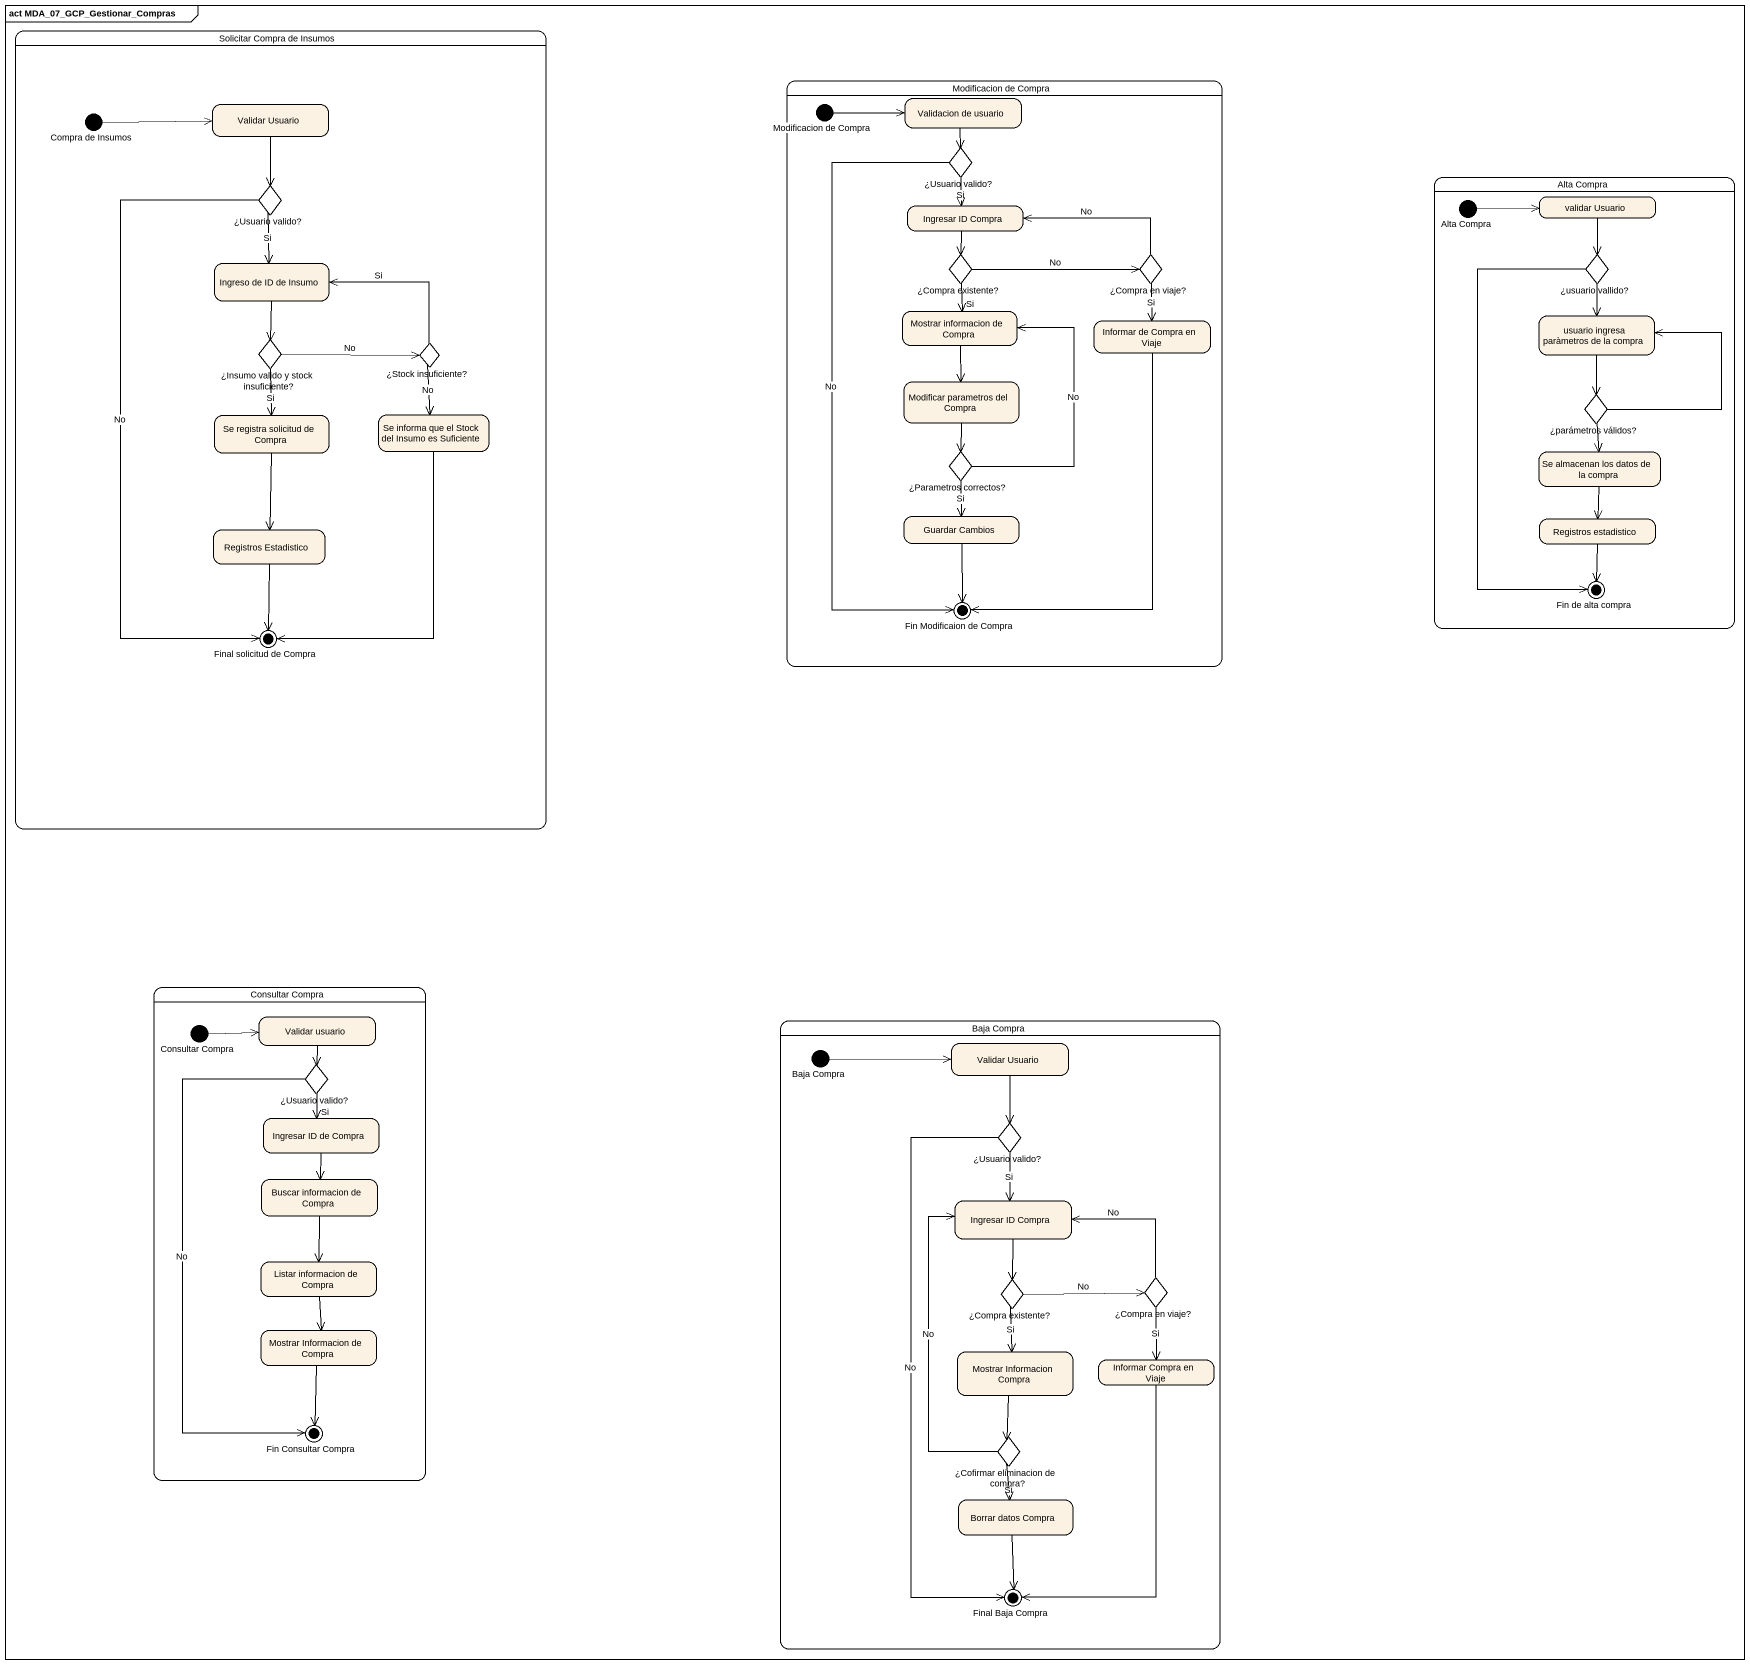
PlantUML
@startuml
mainframe act MDA_07_GCP_Gestionar_Compras
hide empty description
state "Solicitar Compra de Insumos" as Solicitar_Compra_de_Insumos {
  state "Validar Usuario" as Validar_Usuario
  state "Compra de Insumos" as Compra_de_Insumos <<start>>
  state "¿Usuario valido?" as Usuario_valido_2 <<choice>>
  state "Ingreso de ID de Insumo" as Ingreso_de_ID_de_Insumo
  state "¿Insumo valido y stock insuficiente?" as Insumo_valido_y_stock <<choice>>
  state "¿Stock insuficiente?" as Stock_insuficiente <<choice>>
  state "Se registra solicitud de Compra" as Se_registra_solicitud_de
  state "Se informa que el Stock del Insumo es Suficiente" as Se_informa_que_el_Stock_del
  state "Registros Estadistico" as Registros_Estadistico
  state "Final solicitud de Compra" as Final_solicitud_de_Compra <<end>>
}
state "Modificacion de Compra" as Modificacion_de_Compra {
  state "Modificacion de Compra" as Modificacion_de_Compra_2 <<start>>
  state "Validacion de usuario" as Validacion_de_usuario
  state "¿Usuario valido?" as Usuario_valido <<choice>>
  state "Ingresar ID Compra" as Ingresar_ID_Compra
  state "¿Compra existente?" as Compra_existente <<choice>>
  state "¿Compra en viaje?" as Compra_en_viaje <<choice>>
  state "Mostrar informacion de Compra" as Mostrar_informacion_de
  state "Informar de Compra en Viaje" as Informar_de_Compra_en_Viaje
  state "Modificar parametros del Compra" as Modificar_parametros_del
  state "¿Parametros correctos?" as Parametros_correctos <<choice>>
  state "Guardar Cambios" as Guardar_Cambios
  state "Fin Modificaion de Compra" as Fin_Modificaion_de_Compra <<end>>
}
state "Alta Compra" as Alta_Compra {
  state "Alta Compra" as Alta_Compra_2 <<start>>
  state "validar Usuario" as validar_Usuario
  state "¿usuario vallido?" as usuario_vallido <<choice>>
  state "usuario ingresa paràmetros de la compra" as usuario_ingresa_paràmetros
  state "¿parámetros válidos?" as parámetros_válidos <<choice>>
  state "Se almacenan los datos de la compra" as Se_almacenan_los_datos_de
  state "Registros estadistico" as Registros_estadistico
  state "Fin de alta compra" as Fin_de_alta_compra <<end>>
}
state "Consultar Compra" as Consultar_Compra {
  state "Consultar Compra" as Consultar_Compra_2 <<start>>
  state "Validar usuario" as Validar_usuario
  state "¿Usuario valido?" as Usuario_valido_3 <<choice>>
  state "Ingresar ID de Compra" as Ingresar_ID_de_Compra
  state "Buscar informacion de Compra" as Buscar_informacion_de_Compra
  state "Listar informacion de Compra" as Listar_informacion_de_Compra
  state "Mostrar Informacion de Compra" as Mostrar_Informacion_de
  state "Fin Consultar Compra" as Fin_Consultar_Compra <<end>>
}
state "Baja Compra" as Baja_Compra {
  state "Baja Compra" as Baja_Compra_2 <<start>>
  state "Validar Usuario" as Validar_Usuario_2
  state "¿Usuario valido?" as Usuario_valido_4 <<choice>>
  state "Ingresar ID Compra" as Ingresar_ID_Compra_2
  state "¿Compra existente?" as Compra_existente_2 <<choice>>
  state "¿Compra en viaje?" as Compra_en_viaje_2 <<choice>>
  state "Mostrar Informacion Compra" as Mostrar_Informacion_Compra
  state "Informar Compra en Viaje" as Informar_Compra_en_Viaje
  state "¿Cofirmar eliminacion de compra?" as Cofirmar_eliminacion_de <<choice>>
  state "Borrar datos Compra" as Borrar_datos_Compra
  state "Final Baja Compra" as Final_Baja_Compra <<end>>
}
Validar_Usuario --> Usuario_valido_2
Modificacion_de_Compra_2 -right-> Validacion_de_usuario
Validacion_de_usuario --> Usuario_valido
Compra_de_Insumos -right-> Validar_Usuario
Usuario_valido --> Ingresar_ID_Compra : Si
Usuario_valido --> Fin_Modificaion_de_Compra : No
Usuario_valido_2 --> Ingreso_de_ID_de_Insumo : Si
Usuario_valido_2 --> Final_solicitud_de_Compra : No
Ingresar_ID_Compra --> Compra_existente
Alta_Compra_2 -right-> validar_Usuario
validar_Usuario --> usuario_vallido
Ingreso_de_ID_de_Insumo --> Insumo_valido_y_stock
Compra_existente -right-> Compra_en_viaje : No
Compra_existente --> Mostrar_informacion_de : Si
Compra_en_viaje -left-> Ingresar_ID_Compra : No
Compra_en_viaje --> Informar_de_Compra_en_Viaje : Si
usuario_vallido --> usuario_ingresa_paràmetros
usuario_vallido --> Fin_de_alta_compra
Insumo_valido_y_stock -right-> Stock_insuficiente : No
Insumo_valido_y_stock --> Se_registra_solicitud_de : Si
Mostrar_informacion_de --> Modificar_parametros_del
Informar_de_Compra_en_Viaje --> Fin_Modificaion_de_Compra
usuario_ingresa_paràmetros --> parámetros_válidos
Stock_insuficiente -left-> Ingreso_de_ID_de_Insumo : Si
Stock_insuficiente --> Se_informa_que_el_Stock_del : No
Se_registra_solicitud_de --> Registros_Estadistico
Se_informa_que_el_Stock_del --> Final_solicitud_de_Compra
Modificar_parametros_del --> Parametros_correctos
parámetros_válidos -up-> usuario_ingresa_paràmetros
parámetros_válidos --> Se_almacenan_los_datos_de
Parametros_correctos -up-> Mostrar_informacion_de : No
Parametros_correctos --> Guardar_Cambios : Si
Se_almacenan_los_datos_de --> Registros_estadistico
Registros_Estadistico --> Final_solicitud_de_Compra
Guardar_Cambios --> Fin_Modificaion_de_Compra
Registros_estadistico --> Fin_de_alta_compra
Consultar_Compra_2 -right-> Validar_usuario
Validar_usuario --> Usuario_valido_3
Usuario_valido_3 --> Ingresar_ID_de_Compra : Si
Usuario_valido_3 --> Fin_Consultar_Compra : No
Baja_Compra_2 -right-> Validar_Usuario_2
Validar_Usuario_2 --> Usuario_valido_4
Ingresar_ID_de_Compra --> Buscar_informacion_de_Compra
Usuario_valido_4 --> Ingresar_ID_Compra_2 : Si
Usuario_valido_4 --> Final_Baja_Compra : No
Buscar_informacion_de_Compra --> Listar_informacion_de_Compra
Ingresar_ID_Compra_2 --> Compra_existente_2
Listar_informacion_de_Compra --> Mostrar_Informacion_de
Compra_existente_2 -right-> Compra_en_viaje_2 : No
Compra_existente_2 --> Mostrar_Informacion_Compra : Si
Compra_en_viaje_2 -left-> Ingresar_ID_Compra_2 : No
Compra_en_viaje_2 --> Informar_Compra_en_Viaje : Si
Mostrar_Informacion_de --> Fin_Consultar_Compra
Mostrar_Informacion_Compra --> Cofirmar_eliminacion_de
Informar_Compra_en_Viaje --> Final_Baja_Compra
Cofirmar_eliminacion_de -up-> Ingresar_ID_Compra_2 : No
Cofirmar_eliminacion_de --> Borrar_datos_Compra : Si
Borrar_datos_Compra --> Final_Baja_Compra
@enduml
